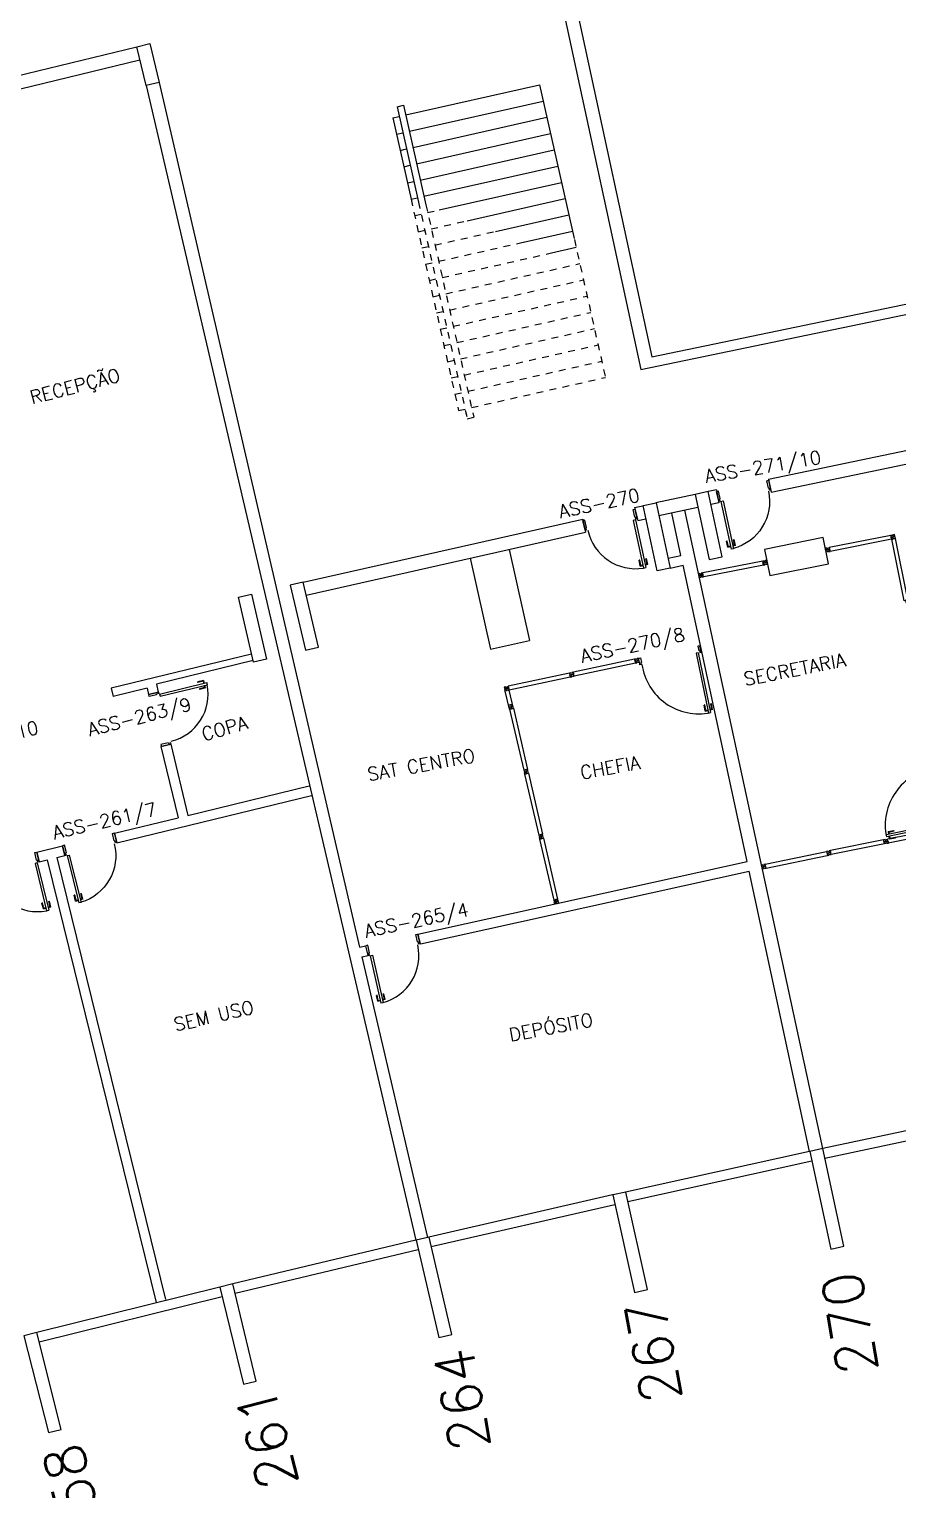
# Model space of a CAD drawing. Extents: x -152 to 150, y 325 to 437.
# Drawn here: x -86.53 to -73.48, y 343.23 to 365.15 of the extents above; entities that cross this region are included whole.
import ezdxf
from ezdxf.enums import TextEntityAlignment as Align

# ---------------------------------------------------------------- set-up
doc = ezdxf.new("R2010")
doc.units = 0
doc.header["$LTSCALE"] = 0.01
doc.header["$MEASUREMENT"] = 0
doc.header["$PDMODE"] = 98
doc.linetypes.add('HIDDEN2', pattern=[0.1875, 0.125, -0.0625])
doc.layers.get('0').update_dxf_attribs({"linetype": 'CONTINUOUS'})
doc.layers.get('DEFPOINTS').update_dxf_attribs({"linetype": 'CONTINUOUS'})
for name, color, linetype in [('ALV', 2, 'CONTINUOUS'), ('BANC', 2, 'CONTINUOUS'), ('CARIMBO', 7, 'CONTINUOUS'), ('DIV', 2, 'CONTINUOUS'), ('ESC', 1, 'CONTINUOUS'), ('ESQ', 1, 'CONTINUOUS'), ('ESTR', 3, 'CONTINUOUS'), ('NOPILAR1', 2, 'CONTINUOUS'), ('PISO', 1, 'CONTINUOUS'), ('TEXTO', 2, 'CONTINUOUS'), ('TEXTO-CENTRO-CUSTO', 2, 'CONTINUOUS'), ('TEXTO-ENDEREÇO', 2, 'CONTINUOUS')]:
    doc.layers.add(name, color=color, linetype=linetype)
doc.styles.add('1', font='romans.shx')
doc.styles.add('NOPILAR', font='simplex.shx', dxfattribs={"height": 0.6})
doc.styles.add('UNB-100', font='simplex.shx', dxfattribs={"height": 3})
doc.styles.add('UNB-100-1', font='simplex.shx', dxfattribs={"height": 0.2})
doc.dimstyles.new('1-600', dxfattribs={"dimtxt": 1.1, "dimasz": 2.5, "dimexe": 2, "dimexo": 4, "dimgap": 0.2, "dimtad": 1, "dimdec": 0, "dimzin": 4, "dimdsep": 46, "dimlunit": 6, "dimtxsty": '1', "dimblk1": 'NONE', "dimblk2": 'NONE', "dimsah": 1, "dimcen": 0, "dimclrd": 2, "dimclre": 2, "dimclrt": 2, "dimadec": 0, "dimazin": 0, "dimtfac": 1, "dimtdec": 0, "dimtmove": 2, "dimatfit": 3, "dimldrblk": 'NONE', "dimfxl": 1, "dimtolj": 1, "dimtzin": 0, "dimarcsym": 0})

# ---------------------------------------------------------------- blocks, each defined once
blk = doc.blocks.new('PILAR-SSC')
blk.add_lwpolyline([(0.003, -72.467), (0.003, -73.967), (0.203, -73.967), (0.203, -72.467)], close=True)
blk = doc.blocks.new('PE80-SSC')
at = {"color": 2}
for p, q in [((0.075, 0), (-0.075, 0)), ((-0.075, -0.03), (-0.075, 0)), ((0.075, 0), (0.075, -0.02)), ((0.777, 0.01), (0.687, 0.01)), ((0.687, 0), (0.687, 0.01)), ((0.777, 0.01), (0.777, -0.03)), ((0.04, -0.03), (-0.075, -0.03)), ((0.075, -0.02), (0.04, -0.02)), ((0.04, -0.03), (0.04, -0.02)), ((0.085, -0.03), (0.817, -0.03)), ((0.085, -0.03), (0.085, -0.065)), ((0.085, -0.065), (0.817, -0.065)), ((0.767, 0), (0.687, 0)), ((0.767, -0.095), (0.687, -0.095)), ((0.687, -0.095), (0.687, -0.105)), ((0.777, -0.105), (0.687, -0.105)), ((0.767, 0), (0.767, -0.03)), ((0.767, -0.095), (0.767, -0.065)), ((0.777, -0.105), (0.777, -0.065)), ((0.817, -0.065), (0.817, -0.03)), ((0.04, -0.771), (-0.075, -0.771)), ((-0.075, -0.771), (-0.075, -0.801)), ((0.075, -0.801), (-0.075, -0.801)), ((0.075, -0.802), (-0.075, -0.802)), ((0.04, -0.771), (0.04, -0.781)), ((0.075, -0.781), (0.04, -0.781)), ((0.075, -0.801), (0.075, -0.781))]:
    blk.add_line(p, q, dxfattribs=at)
at = {"color": 1}
blk.add_arc((0.085, -0.03), 0.731, 270, 357.3429, dxfattribs=at)
blk = doc.blocks.new('PD80-SSC')
at = {"color": 2}
for p, q in [((-0.777, 0.01), (-0.777, -0.03)), ((-0.777, 0.01), (-0.687, 0.01)), ((-0.687, 0), (-0.687, 0.01)), ((-0.075, 0), (0.075, 0)), ((-0.075, 0), (-0.075, -0.02)), ((0.075, -0.03), (0.075, 0)), ((-0.817, -0.065), (-0.817, -0.03)), ((-0.085, -0.03), (-0.817, -0.03)), ((-0.085, -0.065), (-0.817, -0.065)), ((-0.777, -0.105), (-0.777, -0.065)), ((-0.777, -0.105), (-0.687, -0.105)), ((-0.767, 0), (-0.767, -0.03)), ((-0.767, 0), (-0.687, 0)), ((-0.767, -0.095), (-0.767, -0.065)), ((-0.767, -0.095), (-0.687, -0.095)), ((-0.687, -0.095), (-0.687, -0.105)), ((-0.085, -0.03), (-0.085, -0.065)), ((-0.075, -0.02), (-0.04, -0.02)), ((-0.04, -0.03), (-0.04, -0.02)), ((-0.04, -0.03), (0.075, -0.03)), ((-0.075, -0.781), (-0.04, -0.781)), ((-0.075, -0.801), (-0.075, -0.781)), ((-0.075, -0.801), (0.075, -0.801)), ((-0.075, -0.802), (0.075, -0.802)), ((-0.04, -0.771), (0.075, -0.771)), ((-0.04, -0.771), (-0.04, -0.781)), ((0.075, -0.771), (0.075, -0.801))]:
    blk.add_line(p, q, dxfattribs=at)
at = {"color": 1}
blk.add_arc((-0.085, -0.03), 0.731, 182.6571, 270, dxfattribs=at)
blk = doc.blocks.new('*D75')
at = {"layer": 'DEFPOINTS', "color": 0, "transparency": 16777216}
for p in [(-74.61, 348.352), (-80.522, 347.023), (-74.293, 346.886), (-80.18, 345.563), (-74.849, 340.11)]:
    blk.add_point(p, dxfattribs=at)
at = {"layer": 'TEXTO-CENTRO-CUSTO', "color": 2, "lineweight": -2, "transparency": 16777216}
for p, q in [((-73.448, 342.976), (-72.498, 338.578)), ((-79.269, 341.668), (-78.243, 337.285))]:
    blk.add_line(p, q, dxfattribs=at)
blk.add_arc((0.561, 0.528), 347.854, 102.19512, 103.17073, dxfattribs=at)
at = {"layer": 'TEXTO-CENTRO-CUSTO', "color": 2, "transparency": 16777216, "insert": (-75.977, 340.627), "char_height": 1.1, "attachment_point": 5, "rotation": 12.6829, "style": '1'}
blk.add_mtext('\\A1;FUB', dxfattribs=at)
blk = doc.blocks.new('_NONE')
at = {"color": 0, "linetype": 'ByBlock'}
blk.add_circle((0, 0), 0.25, dxfattribs=at)
blk = doc.blocks.new('*D76')
at = {"layer": 'DEFPOINTS', "color": 0, "transparency": 16777216}
for p in [(-62.786, 349.933), (-62.653, 349.195), (-74.61, 348.352), (-74.293, 346.886), (-65.313, 342.083)]:
    blk.add_point(p, dxfattribs=at)
at = {"layer": 'TEXTO-CENTRO-CUSTO', "color": 2, "lineweight": -2, "transparency": 16777216}
for p, q in [((-61.942, 345.258), (-61.141, 340.827)), ((-73.448, 342.976), (-72.497, 338.575))]:
    blk.add_line(p, q, dxfattribs=at)
blk.add_arc((-0.679, 6.267), 341.979, 100.2439, 102.19512, dxfattribs=at)
at = {"layer": 'TEXTO-CENTRO-CUSTO', "color": 2, "transparency": 16777216, "insert": (-67.364, 342.447), "char_height": 1.1, "attachment_point": 5, "rotation": 11.2195, "style": '1'}
blk.add_mtext('\\A1;FAV', dxfattribs=at)
blk = doc.blocks.new('*D77')
at = {"layer": 'DEFPOINTS', "color": 0, "transparency": 16777216}
for p in [(-80.522, 347.023), (-80.18, 345.563), (-109.695, 338.882), (-109.23, 337.455), (-88.28, 336.855)]:
    blk.add_point(p, dxfattribs=at)
at = {"layer": 'TEXTO-CENTRO-CUSTO', "color": 2, "lineweight": -2, "transparency": 16777216}
for p, q in [((-79.269, 341.668), (-78.245, 337.293)), ((-107.991, 333.652), (-106.596, 329.372))]:
    blk.add_line(p, q, dxfattribs=at)
blk.add_arc((0.56, 0.533), 347.857, 103.17073, 108.04877, dxfattribs=at)
at = {"layer": 'TEXTO-CENTRO-CUSTO', "color": 2, "transparency": 16777216, "insert": (-93.294, 336.459), "char_height": 1.1, "attachment_point": 5, "rotation": 15.6097, "style": '1'}
blk.add_mtext('\\A1;Biologia', dxfattribs=at)
blk = doc.blocks.new('DIVMT-SSC')
for p, q in [((0, 0.005), (0, -0.005)), ((0, -0.005), (0, 0.005)), ((-0.03, -0.03), (-0.03, -0.97)), ((0.006, -0.03), (-0.006, -0.03)), ((-0.005, 0), (0.005, 0)), ((0.005, 0), (-0.005, 0)), ((0.006, -0.02), (0.006, -0.03)), ((0.03, -0.03), (0.03, -0.97)), ((0.03, -0.97), (-0.03, -0.97)), ((-0.006, -0.98), (-0.006, -0.97)), ((-0.006, -0.98), (0.006, -0.98)), ((0.006, -1.001), (-0.006, -1.001)), ((0.005, -0.97), (-0.005, -0.97)), ((0, -0.994), (0, -1.007)), ((0, -1.02), (0, -1.021)), ((0.006, -0.98), (0.006, -0.97))]:
    blk.add_line(p, q)
blk.add_lwpolyline([(0.006, -0.02), (-0.006, -0.02), (0.006, -0.02), (0.006, -0.03), (0.03, -0.03), (0.03, -0.008), (0.02, -0.008), (0.02, 0.008), (0.03, 0.008), (0.03, 0.03), (0.006, 0.03), (0.006, 0.02), (-0.006, 0.02), (-0.006, 0.03), (-0.03, 0.03), (-0.03, 0.008), (-0.02, 0.008), (-0.02, -0.008), (-0.03, -0.008), (-0.03, -0.03), (-0.006, -0.03), (-0.006, -0.02), (-0.006, -0.03)])
blk = doc.blocks.new('A$C73356FFD')
at = {"layer": 'DIV'}
for p, q in [((0.025, 0.03), (0.035, 0.03)), ((0.035, 0.03), (0.025, 0.03)), ((0.03, 0.025), (0.03, 0.035)), ((0.03, 0.035), (0.03, 0.025))]:
    blk.add_line(p, q, dxfattribs=at)
blk.add_lwpolyline([(0.009, 0.036), (0, 0.036), (0, 0.06), (0.022, 0.06), (0.022, 0.05), (0.038, 0.05), (0.038, 0.06), (0.06, 0.06), (0.06, 0.036), (0.05, 0.036), (0.05, 0.024), (0.06, 0.024), (0.06, 0), (0.038, 0), (0.038, 0.01), (0.022, 0.01), (0.022, 0), (0, 0), (0, 0.024), (0.009, 0.024)], close=True, dxfattribs=at)
blk = doc.blocks.new('A$C282A6B1B')
at = {"linetype": 'Continuous'}
blk.add_blockref('A$C73356FFD', (0, 0), dxfattribs=at)
blk = doc.blocks.new('PDV2E-SSC')
at = {"layer": 'DIV'}
for p, q in [((0.034, 0.925), (0.034, 0.835)), ((0.034, 0.925), (0.074, 0.925)), ((0.044, 0.915), (0.044, 0.835)), ((0.044, 0.915), (0.074, 0.915)), ((0.076, 0.05), (0.076, 0.965)), ((0.106, 0.965), (0.076, 0.965)), ((0.106, 0.05), (0.106, 0.965)), ((0.148, 0.925), (0.108, 0.925)), ((0.138, 0.915), (0.108, 0.915)), ((0.138, 0.915), (0.138, 0.835)), ((0.148, 0.925), (0.148, 0.835)), ((0.044, 0.835), (0.034, 0.835)), ((0.138, 0.835), (0.148, 0.835)), ((0.031, 0.05), (0.031, -0.05)), ((0.051, 0.05), (0.031, 0.05)), ((0.051, 0.02), (0.051, 0.05)), ((0.051, 0.02), (0.061, 0.02)), ((0.061, -0.05), (0.061, 0.02)), ((0.076, 0.05), (0.106, 0.05)), ((0.95, 0.02), (0.94, 0.02)), ((0.94, -0.05), (0.94, 0.02)), ((0.95, 0.02), (0.95, 0.05)), ((0.95, 0.05), (0.97, 0.05)), ((0.97, 0.05), (0.97, 0.035)), ((0.97, 0.035), (0.97, -0.035)), ((0.031, -0.05), (0.061, -0.05)), ((0.97, -0.05), (0.94, -0.05)), ((0.97, -0.035), (0.97, -0.05))]:
    blk.add_line(p, q, dxfattribs=at)
at = {"layer": 'DIV', "color": 1}
blk.add_arc((0.076, 0.1), 0.865, 356.6786, 90, dxfattribs=at)

msp = doc.modelspace()

# ---------------------------------------------------------------- linework, layer by layer
at = {"layer": 'ALV'}
for p, q in [((-78.564, 365.701), (-77.342, 360.044)), ((-78.369, 365.744), (-77.178, 360.231)), ((-86.891, 364.405), (-84.908, 364.887)), ((-86.843, 364.211), (-84.862, 364.692)), ((-84.771, 364.303), (-80.717, 346.978)), ((-84.576, 364.349), (-81.566, 351.375)), ((-77.178, 360.231), (-72.144, 361.274)), ((-77.342, 360.044), (-72.113, 361.127)), ((-75.423, 358.399), (-71.211, 359.272)), ((-75.382, 358.203), (-71.17, 359.076)), ((-75.423, 358.399), (-75.382, 358.203)), ((-76.526, 358.169), (-77.114, 358.042)), ((-76.206, 358.237), (-76.332, 358.211)), ((-76.206, 358.237), (-76.168, 358.04)), ((-77.434, 357.971), (-77.309, 357.999)), ((-77.434, 357.971), (-77.387, 357.777)), ((-76.485, 357.973), (-77.071, 357.846)), ((-74.61, 348.352), (-76.68, 357.931)), ((-76.168, 358.04), (-76.291, 358.015)), ((-82.41, 356.852), (-78.214, 357.796)), ((-78.214, 357.796), (-78.17, 357.601)), ((-77.387, 357.777), (-77.265, 357.804)), ((-76.738, 357.253), (-76.876, 357.889)), ((-82.365, 356.657), (-78.17, 357.601)), ((-76.933, 357.211), (-76.738, 357.253)), ((-76.902, 357.064), (-76.707, 357.107)), ((-75.746, 352.659), (-76.707, 357.107)), ((-83.186, 355.771), (-85.296, 355.259)), ((-83.163, 355.674), (-84.616, 355.321)), ((-84.616, 355.321), (-84.587, 355.199)), ((-85.296, 355.259), (-85.266, 355.137)), ((-84.756, 355.261), (-85.266, 355.137)), ((-84.756, 355.261), (-84.733, 355.164)), ((-84.733, 355.164), (-84.587, 355.199)), ((-79.312, 354.945), (-79.377, 355.216)), ((-79.254, 354.958), (-79.319, 355.23)), ((-84.546, 354.384), (-84.4, 354.42)), ((-84.4, 354.42), (-84.144, 353.352)), ((-84.546, 354.384), (-84.289, 353.316)), ((-84.144, 353.352), (-82.322, 353.794)), ((-85.209, 352.939), (-82.288, 353.648)), ((-85.244, 353.084), (-84.289, 353.316)), ((-86.412, 352.8), (-86.023, 352.895)), ((-86.023, 352.895), (-85.988, 352.749)), ((-85.244, 353.084), (-85.209, 352.939)), ((-86.412, 352.8), (-86.376, 352.655)), ((-86.376, 352.655), (-86.255, 352.684)), ((-86.255, 352.684), (-84.62, 346.04)), ((-86.109, 352.72), (-85.988, 352.749)), ((-86.109, 352.72), (-84.477, 346.087)), ((-80.688, 351.569), (-75.746, 352.659)), ((-80.651, 351.424), (-75.714, 352.513)), ((-74.806, 348.31), (-75.714, 352.513)), ((-80.651, 351.424), (-80.688, 351.569)), ((-81.566, 351.375), (-81.471, 351.396)), ((-81.435, 351.251), (-81.471, 351.396)), ((-81.532, 351.229), (-81.435, 351.251)), ((-81.532, 351.229), (-80.546, 347.018)), ((-71.842, 348.938), (-74.61, 348.352)), ((-71.811, 348.791), (-74.579, 348.205)), ((-74.806, 348.31), (-77.569, 347.7)), ((-74.773, 348.163), (-77.537, 347.554)), ((-77.764, 347.656), (-80.522, 347.023)), ((-77.731, 347.51), (-80.488, 346.877)), ((-80.717, 346.978), (-83.469, 346.321)), ((-80.682, 346.832), (-83.434, 346.175)), ((-83.664, 346.274), (-86.41, 345.594)), ((-83.628, 346.128), (-86.374, 345.448))]:
    msp.add_line(p, q, dxfattribs=at)
at = {"layer": 'BANC'}
for p, q in [((-79.319, 357.342), (-79.012, 355.976)), ((-79.904, 357.21), (-79.597, 355.845)), ((-79.597, 355.845), (-79.012, 355.976))]:
    msp.add_line(p, q, dxfattribs=at)
at = {"layer": 'DIV'}
for p, q in [((-74.549, 357.364), (-74.571, 357.36)), ((-74.571, 357.36), (-74.566, 357.336)), ((-74.555, 357.339), (-74.566, 357.336)), ((-74.552, 357.327), (-74.564, 357.325)), ((-74.559, 357.301), (-74.564, 357.325)), ((-74.537, 357.305), (-74.559, 357.301)), ((-74.552, 357.327), (-74.555, 357.339)), ((-74.549, 357.364), (-74.547, 357.354)), ((-74.547, 357.354), (-74.531, 357.357)), ((-74.54, 357.335), (-74.53, 357.337)), ((-74.54, 357.335), (-74.53, 357.337)), ((-74.539, 357.315), (-74.524, 357.318)), ((-74.537, 357.305), (-74.539, 357.315)), ((-74.534, 357.331), (-74.536, 357.341)), ((-74.534, 357.331), (-74.536, 357.341)), ((-74.533, 357.367), (-74.512, 357.371)), ((-74.533, 357.367), (-74.531, 357.357)), ((-74.522, 357.308), (-74.524, 357.318)), ((-74.522, 357.308), (-74.5, 357.313)), ((-74.516, 357.346), (-74.507, 357.348)), ((-74.516, 357.346), (-74.507, 357.348)), ((-74.514, 357.334), (-74.516, 357.346)), ((-74.514, 357.334), (-74.516, 357.346)), ((-74.514, 357.334), (-74.505, 357.336)), ((-74.514, 357.334), (-74.505, 357.336)), ((-74.507, 357.348), (-74.512, 357.371)), ((-74.512, 357.371), (-74.5, 357.313)), ((-74.505, 357.336), (-74.5, 357.313)), ((-75.489, 357.172), (-75.511, 357.168)), ((-75.511, 357.168), (-75.506, 357.145)), ((-75.495, 357.147), (-75.506, 357.145)), ((-75.493, 357.135), (-75.504, 357.133)), ((-75.499, 357.109), (-75.504, 357.133)), ((-75.478, 357.113), (-75.499, 357.109)), ((-75.493, 357.135), (-75.495, 357.147)), ((-75.489, 357.172), (-75.488, 357.163)), ((-75.488, 357.163), (-75.472, 357.166)), ((-75.481, 357.143), (-75.471, 357.145)), ((-75.481, 357.143), (-75.471, 357.145)), ((-75.48, 357.123), (-75.464, 357.126)), ((-75.478, 357.113), (-75.48, 357.123)), ((-75.475, 357.139), (-75.477, 357.149)), ((-75.475, 357.139), (-75.477, 357.149)), ((-75.474, 357.175), (-75.452, 357.18)), ((-75.474, 357.175), (-75.472, 357.166)), ((-75.462, 357.117), (-75.464, 357.126)), ((-75.462, 357.117), (-75.441, 357.121)), ((-75.457, 357.154), (-75.448, 357.156)), ((-75.457, 357.154), (-75.448, 357.156)), ((-75.455, 357.143), (-75.457, 357.154)), ((-75.455, 357.143), (-75.457, 357.154)), ((-75.455, 357.143), (-75.445, 357.144)), ((-75.455, 357.143), (-75.445, 357.144)), ((-75.448, 357.156), (-75.452, 357.18)), ((-75.452, 357.18), (-75.441, 357.121)), ((-75.445, 357.144), (-75.441, 357.121)), ((-76.453, 356.982), (-76.474, 356.977)), ((-76.474, 356.977), (-76.47, 356.954)), ((-76.458, 356.956), (-76.47, 356.954)), ((-76.456, 356.944), (-76.467, 356.942)), ((-76.463, 356.919), (-76.467, 356.942)), ((-76.441, 356.923), (-76.463, 356.919)), ((-76.456, 356.944), (-76.458, 356.956)), ((-76.453, 356.982), (-76.451, 356.972)), ((-76.451, 356.972), (-76.435, 356.975)), ((-76.444, 356.953), (-76.434, 356.955)), ((-76.444, 356.953), (-76.434, 356.955)), ((-76.443, 356.933), (-76.427, 356.936)), ((-76.441, 356.923), (-76.443, 356.933)), ((-76.438, 356.949), (-76.44, 356.959)), ((-76.438, 356.949), (-76.44, 356.959)), ((-76.437, 356.985), (-76.415, 356.989)), ((-76.437, 356.985), (-76.435, 356.975)), ((-76.425, 356.926), (-76.427, 356.936)), ((-76.425, 356.926), (-76.404, 356.93)), ((-76.42, 356.964), (-76.411, 356.966)), ((-76.42, 356.964), (-76.411, 356.966)), ((-76.418, 356.952), (-76.42, 356.964)), ((-76.418, 356.952), (-76.42, 356.964)), ((-76.418, 356.952), (-76.408, 356.954)), ((-76.418, 356.952), (-76.408, 356.954)), ((-76.411, 356.966), (-76.415, 356.989)), ((-76.415, 356.989), (-76.404, 356.93)), ((-76.408, 356.954), (-76.404, 356.93)), ((-79.354, 355.283), (-79.332, 355.288)), ((-79.327, 355.265), (-79.332, 355.288)), ((-79.332, 355.288), (-79.319, 355.23)), ((-79.369, 355.279), (-79.391, 355.275)), ((-79.391, 355.275), (-79.385, 355.251)), ((-79.374, 355.254), (-79.385, 355.251)), ((-79.371, 355.242), (-79.383, 355.239)), ((-79.377, 355.216), (-79.383, 355.239)), ((-79.356, 355.221), (-79.377, 355.216)), ((-79.371, 355.242), (-79.374, 355.254)), ((-79.369, 355.279), (-79.367, 355.27)), ((-79.367, 355.27), (-79.351, 355.273)), ((-79.36, 355.251), (-79.35, 355.253)), ((-79.36, 355.251), (-79.35, 355.253)), ((-79.358, 355.231), (-79.342, 355.234)), ((-79.356, 355.221), (-79.358, 355.231)), ((-79.354, 355.247), (-79.356, 355.257)), ((-79.354, 355.247), (-79.356, 355.257)), ((-79.354, 355.283), (-79.351, 355.273)), ((-79.34, 355.225), (-79.342, 355.234)), ((-79.34, 355.225), (-79.319, 355.23)), ((-79.336, 355.263), (-79.327, 355.265)), ((-79.336, 355.263), (-79.327, 355.265)), ((-79.333, 355.251), (-79.336, 355.263)), ((-79.333, 355.251), (-79.336, 355.263)), ((-79.333, 355.251), (-79.324, 355.253)), ((-79.333, 355.251), (-79.324, 355.253)), ((-79.324, 355.253), (-79.319, 355.23)), ((-73.695, 352.983), (-74.493, 352.823)), ((-73.682, 352.924), (-74.481, 352.764)), ((-73.674, 352.988), (-73.695, 352.983)), ((-73.695, 352.983), (-73.69, 352.96)), ((-73.682, 352.924), (-73.695, 352.983)), ((-73.695, 352.983), (-73.691, 352.963)), ((-73.691, 352.963), (-73.694, 352.98)), ((-73.681, 352.962), (-73.69, 352.96)), ((-73.681, 352.962), (-73.69, 352.96)), ((-73.688, 352.949), (-73.69, 352.959)), ((-73.678, 352.95), (-73.687, 352.948)), ((-73.678, 352.95), (-73.687, 352.948)), ((-73.682, 352.924), (-73.687, 352.948)), ((-73.661, 352.929), (-73.682, 352.924)), ((-73.678, 352.95), (-73.681, 352.962)), ((-73.681, 352.962), (-73.678, 352.95)), ((-73.674, 352.988), (-73.671, 352.978)), ((-73.671, 352.978), (-73.656, 352.981)), ((-73.664, 352.959), (-73.654, 352.961)), ((-73.654, 352.961), (-73.664, 352.959)), ((-73.663, 352.939), (-73.647, 352.942)), ((-73.661, 352.929), (-73.663, 352.939)), ((-73.658, 352.955), (-73.66, 352.965)), ((-73.66, 352.965), (-73.658, 352.955)), ((-73.658, 352.991), (-73.636, 352.996)), ((-73.658, 352.991), (-73.656, 352.981)), ((-73.645, 352.933), (-73.647, 352.942)), ((-73.645, 352.933), (-73.624, 352.937)), ((-73.641, 352.97), (-73.631, 352.972)), ((-73.638, 352.959), (-73.641, 352.97)), ((-73.638, 352.959), (-73.629, 352.961)), ((-73.631, 352.972), (-73.636, 352.996)), ((-73.629, 352.961), (-73.624, 352.937)), ((-75.472, 352.62), (-74.552, 352.811)), ((-75.46, 352.561), (-74.541, 352.752)), ((-74.535, 352.783), (-74.537, 352.783)), ((-74.51, 352.789), (-74.523, 352.786)), ((-74.516, 352.781), (-74.518, 352.793)), ((-74.498, 352.798), (-74.488, 352.8)), ((-74.498, 352.798), (-74.495, 352.786)), ((-74.495, 352.786), (-74.486, 352.788)), ((-74.481, 352.764), (-74.493, 352.823)), ((-74.486, 352.789), (-74.488, 352.799)), ((-78.627, 352.085), (-78.649, 352.08)), ((-78.649, 352.08), (-78.643, 352.057)), ((-78.632, 352.06), (-78.643, 352.057)), ((-78.629, 352.048), (-78.641, 352.045)), ((-78.635, 352.022), (-78.641, 352.045)), ((-78.614, 352.027), (-78.635, 352.022)), ((-78.629, 352.048), (-78.632, 352.06)), ((-78.627, 352.085), (-78.625, 352.076)), ((-78.625, 352.076), (-78.609, 352.079)), ((-78.618, 352.057), (-78.608, 352.059)), ((-78.618, 352.057), (-78.608, 352.059)), ((-78.616, 352.037), (-78.6, 352.04)), ((-78.614, 352.027), (-78.616, 352.037)), ((-78.612, 352.053), (-78.614, 352.063)), ((-78.612, 352.053), (-78.614, 352.063)), ((-78.612, 352.089), (-78.59, 352.094)), ((-78.612, 352.089), (-78.609, 352.079)), ((-78.598, 352.03), (-78.6, 352.04)), ((-78.598, 352.03), (-78.577, 352.035)), ((-78.594, 352.068), (-78.585, 352.07)), ((-78.594, 352.068), (-78.585, 352.07)), ((-78.591, 352.057), (-78.594, 352.068)), ((-78.591, 352.057), (-78.594, 352.068)), ((-78.591, 352.057), (-78.582, 352.059)), ((-78.591, 352.057), (-78.582, 352.059)), ((-78.585, 352.07), (-78.59, 352.094)), ((-78.59, 352.094), (-78.577, 352.035)), ((-78.582, 352.059), (-78.577, 352.035))]:
    msp.add_line(p, q, dxfattribs=at)
msp.add_lwpolyline([(-75.405, 356.949), (-74.524, 357.129), (-74.603, 357.52), (-75.485, 357.341)], close=True, dxfattribs=at)
at = {"layer": 'ESC'}
for p, q in [((-80.871, 363.862), (-78.862, 364.314)), ((-78.862, 364.314), (-78.343, 362.011)), ((-80.816, 363.618), (-78.807, 364.071)), ((-81.066, 363.818), (-80.969, 363.84)), ((-81.002, 363.986), (-80.904, 364.008)), ((-81.002, 363.986), (-80.68, 362.556)), ((-80.904, 364.008), (-80.567, 362.513)), ((-81.066, 363.818), (-80.792, 362.598)), ((-80.761, 363.374), (-78.752, 363.827)), ((-81.012, 363.574), (-80.914, 363.596)), ((-80.707, 363.13), (-78.697, 363.583)), ((-80.957, 363.33), (-80.859, 363.352)), ((-80.652, 362.886), (-78.642, 363.339)), ((-80.902, 363.086), (-80.804, 363.108)), ((-80.597, 362.642), (-78.587, 363.095)), ((-80.847, 362.842), (-80.749, 362.864)), ((-80.369, 362.437), (-78.532, 362.851)), ((-80.792, 362.598), (-80.694, 362.62)), ((-79.947, 362.276), (-78.477, 362.607)), ((-79.525, 362.115), (-78.422, 362.363)), ((-79.102, 361.954), (-78.367, 362.119)), ((-78.68, 361.793), (-78.312, 361.876))]:
    msp.add_line(p, q, dxfattribs=at)
at = {"layer": 'ESC', "linetype": 'HIDDEN2'}
for p, q in [((-80.792, 362.598), (-80.078, 359.428)), ((-80.68, 362.556), (-79.947, 359.303)), ((-80.737, 362.354), (-80.639, 362.376)), ((-80.567, 362.513), (-79.85, 359.325)), ((-80.542, 362.398), (-80.369, 362.437)), ((-80.682, 362.111), (-80.584, 362.133)), ((-80.487, 362.154), (-79.947, 362.276)), ((-80.432, 361.911), (-79.525, 362.115)), ((-80.627, 361.867), (-80.529, 361.889)), ((-80.377, 361.667), (-79.102, 361.954)), ((-78.339, 361.993), (-77.873, 359.924)), ((-80.572, 361.623), (-80.474, 361.645)), ((-80.322, 361.423), (-78.68, 361.793)), ((-80.267, 361.179), (-78.257, 361.632)), ((-80.517, 361.379), (-80.42, 361.401)), ((-80.212, 360.935), (-78.202, 361.388)), ((-80.462, 361.135), (-80.365, 361.157)), ((-80.157, 360.691), (-78.148, 361.144)), ((-80.407, 360.891), (-80.31, 360.913)), ((-80.102, 360.447), (-78.093, 360.9)), ((-80.352, 360.647), (-80.255, 360.669)), ((-80.047, 360.203), (-78.038, 360.656)), ((-80.297, 360.403), (-80.2, 360.425)), ((-79.992, 359.959), (-77.983, 360.412)), ((-80.242, 360.159), (-80.145, 360.181)), ((-79.937, 359.716), (-77.928, 360.168)), ((-80.187, 359.916), (-80.09, 359.938)), ((-79.882, 359.472), (-77.873, 359.924)), ((-80.133, 359.672), (-80.035, 359.694)), ((-80.078, 359.428), (-79.98, 359.45)), ((-79.947, 359.303), (-79.85, 359.325))]:
    msp.add_line(p, q, dxfattribs=at)
at = {"layer": 'ESTR'}
for points in [[(-84.713, 364.933), (-84.576, 364.349), (-84.771, 364.303), (-84.908, 364.887)], [(-76.526, 358.169), (-76.315, 357.191), (-76.12, 357.233), (-76.331, 358.211)], [(-77.308, 358), (-77.113, 358.042), (-76.902, 357.064), (-77.097, 357.022)], [(-82.605, 356.806), (-82.377, 355.832), (-82.182, 355.878), (-82.41, 356.852)], [(-83.384, 356.624), (-83.189, 356.669), (-82.961, 355.696), (-83.156, 355.65)]]:
    msp.add_lwpolyline(points, close=True, dxfattribs=at)
at = {"layer": 'PISO'}
for radius, start, end in [(382.359, 89.98238, 109.98238), (375.744, 89.98207, 109.98207)]:
    msp.add_arc((0.463, 0.506), radius, start, end, dxfattribs=at)

# ---------------------------------------------------------------- block references
at = {"layer": 'CARIMBO', "color": 6, "xscale": -1, "rotation": 12.19810854447642}
msp.add_blockref('A$C282A6B1B', (-75.459, 352.561), dxfattribs=at)
at = {"layer": 'DIV'}
for name, p, rotation in [('DIVMT-SSC', (-73.554, 357.53), 281.1951121951213), ('DIVMT-SSC', (-73.555, 357.53), 11.31374445209342), ('DIVMT-SSC', (-75.476, 357.144), 281.1951121951213), ('PDV2E-SSC', (-76.415, 355.854), 191.5885758406907), ('DIVMT-SSC', (-77.398, 355.673), 282.1157055064751), ('DIVMT-SSC', (-78.377, 355.463), 282.1157055064751), ('DIVMT-SSC', (-79.29, 354.981), 13.04411178486937), ('DIVMT-SSC', (-79.064, 354.007), 13.04411178486937), ('PDV2E-SSC', (-72.693, 353.15), 101.5885758406891), ('DIVMT-SSC', (-72.679, 353.154), 281.1951121951213), ('DIVMT-SSC', (-78.839, 353.032), 13.04411178486937)]:
    msp.add_blockref(name, p, dxfattribs=dict(at, rotation=rotation))
at = {"layer": 'DIV', "xscale": -1, "rotation": 12.19511219510636}
msp.add_blockref('A$C282A6B1B', (-74.481, 352.764), dxfattribs=at)
at = {"layer": 'ESQ', "xscale": -1}
for p, rotation in [((-76.187, 358.139), 102.1454018513412), ((-86.006, 352.823), 103.9163223174506)]:
    msp.add_blockref('PE80-SSC', p, dxfattribs=dict(at, rotation=rotation))
at = {"layer": 'ESQ'}
for name, p, rotation in [('PE80-SSC', (-77.411, 357.874), 282.2448420510987), ('PE80-SSC', (-84.658, 355.182), 13.74484205109837), ('PE80-SSC', (-86.394, 352.728), 283.7259410972571), ('PD80-SSC', (-81.453, 351.323), 102.6582543288234)]:
    msp.add_blockref(name, p, dxfattribs=dict(at, rotation=rotation))
at = {"layer": 'ESTR'}
for p, rotation in [((-90.116, 419.14), 12.19512195122011), ((-93.677, 418.354), 12.6829268292671), ((-97.231, 417.537), 13.17073170731701), ((-100.778, 416.69), 13.65853658536678), ((-104.318, 415.813), 14.1463414634149)]:
    msp.add_blockref('PILAR-SSC', p, dxfattribs=dict(at, rotation=rotation))

# ---------------------------------------------------------------- texts
at = {"layer": 'NOPILAR1', "style": 'NOPILAR'}
for s, rotation, p in [('270', 100.1605, (-73.777, 345.024)), ('267', 100.1605, (-76.722, 344.596)), ('264', 100.1605, (-79.598, 343.877)), ('261', 104.1772, (-82.478, 343.328)), ('258', 104.1772, (-85.374, 342.476))]:
    msp.add_text(s, height=0.6, rotation=rotation, dxfattribs=at).set_placement(p)
at = {"layer": 'TEXTO', "style": 'UNB-100'}
for s, rotation, p in [('RECEPÇÃO', 14.4356, (-86.486, 359.522)), ('SECRETARIA', 11.1373, (-75.774, 355.294)), ('COPA', 15.6648, (-83.904, 354.466)), ('SAT CENTRO', 10.2496, (-81.426, 353.865)), ('CHEFIA', 10.2496, (-78.232, 353.892)), ('SEM USO', 12.9224, (-84.329, 350.109)), ('DEPÓSITO', 10.5535, (-79.3, 349.957))]:
    msp.add_text(s, height=0.2, rotation=rotation, dxfattribs=at).set_placement(p)
at = {"layer": 'TEXTO-ENDEREÇO', "style": 'UNB-100-1'}
for s, rotation, p in [('ASS-271/10', 9.4904, (-75.491, 358.487)), ('ASS-270', 12.1312, (-77.945, 357.938)), ('ASS-270/8', 12.1312, (-77.444, 355.808)), ('ASS-263/9', 14.3792, (-84.845, 354.734)), ('ASS-260/10', 14.3792, (-87.222, 354.363)), ('ASS-261/7', 13.263, (-85.372, 353.173)), ('ASS-265/4', 12.1312, (-80.691, 351.681))]:
    msp.add_text(s, height=0.2, rotation=rotation, dxfattribs=at).set_placement(p, align=Align.CENTER)

# ---------------------------------------------------------------- dimensions: what is measured, and where the dimension line sits
at = {"layer": 'TEXTO-CENTRO-CUSTO'}
for base, line1, line2, text, picture, middle in [((-65.313, 342.083), ((-74.293, 346.886), (-74.61, 348.352)), ((-62.786, 349.933), (-62.653, 349.195)), 'FAV', '*D76', (-67.364, 342.447)), ((-74.849, 340.11), ((-80.18, 345.563), (-80.522, 347.023)), ((-74.293, 346.886), (-74.61, 348.352)), 'FUB', '*D75', (-75.977, 340.627)), ((-88.28, 336.855), ((-109.23, 337.455), (-109.695, 338.882)), ((-80.18, 345.563), (-80.522, 347.023)), 'Biologia', '*D77', (-93.294, 336.459))]:
    dim = msp.add_angular_dim_2l(base=base, line1=line1, line2=line2, text=text, dimstyle='1-600', override={"dimazin": 1}, dxfattribs=at)
    dim.commit()
    dim.dimension.update_dxf_attribs({"geometry": picture, "text_midpoint": middle})

doc.saveas('drawing.dxf')
